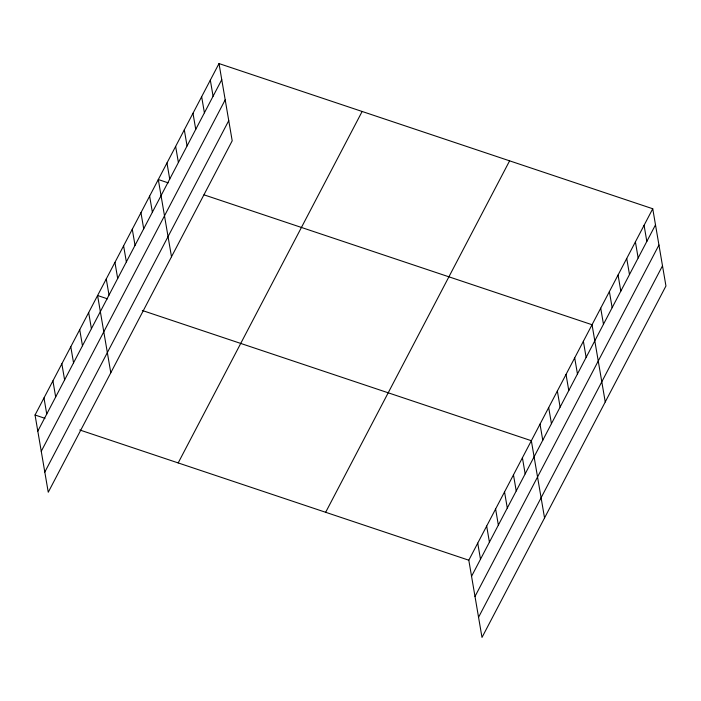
<?xml version="1.0" encoding="UTF-8"?>
<svg xmlns="http://www.w3.org/2000/svg" width="701" height="701" viewBox="0 0 701 701"><rect width="100%" height="100%" fill="white"/><g stroke="black" fill="none" stroke-linecap="round" stroke-linejoin="round"><path stroke-width="1.05" d="M219.001 63.563L232.197 140.796L48.255 492.251L35.05 415.01L219.001 63.563L652.745 208.749L665.95 285.99L481.999 637.437L468.803 560.204L652.745 208.749M37.801 431.115L221.753 79.669M41.254 451.295L225.196 99.84M44.803 472.08L228.754 120.625M178.185 462.923L362.137 111.477M325.658 512.291L509.609 160.836M471.554 576.31L655.496 224.855M474.998 596.481L658.949 245.035M478.555 617.266L662.498 265.819M168.231 182.865L158.295 179.535L171.5 256.776M204.017 194.843L592.047 324.729L605.243 401.971M107.533 298.845L97.588 295.515L110.793 372.757M142.321 310.49L531.34 440.71L544.546 517.943M35.05 415.01L44.987 418.339M79.783 429.985L468.803 560.204M644.079 225.319L646.83 241.424M635.404 241.889L638.155 257.994M626.729 258.459L629.489 274.564M618.063 275.02L620.814 291.134M609.388 291.59L612.139 307.695M600.713 308.16L603.473 324.265M583.372 341.299L586.124 357.405M574.697 357.869L577.458 373.975M566.031 374.43L568.783 390.545M557.356 391L560.108 407.106M548.681 407.57L551.442 423.676M540.015 424.14L542.767 440.246M522.411 457.779L525.163 473.885M513.474 474.849L516.225 490.954M504.536 491.918L507.287 508.023M495.607 508.987L498.358 525.102M486.669 526.057L489.421 542.171M477.732 543.126L480.492 559.24M210.326 80.124L213.078 96.239M201.651 96.694L204.403 112.808M192.985 113.264L195.737 129.37M184.31 129.834L187.062 145.939M175.636 146.404L178.396 162.509M166.969 162.974L169.721 179.079M149.62 196.105L152.38 212.219M140.954 212.675L143.705 228.78M132.279 229.245L135.03 245.35M123.604 245.814L126.364 261.92M114.938 262.384L117.689 278.49M106.263 278.945L109.014 295.06M88.659 312.585L91.41 328.699M79.721 329.663L82.473 345.768M70.792 346.732L73.544 362.838M61.854 363.801L64.606 379.907M52.917 380.871L55.677 396.976M43.988 397.94L46.739 414.046"/></g></svg>
